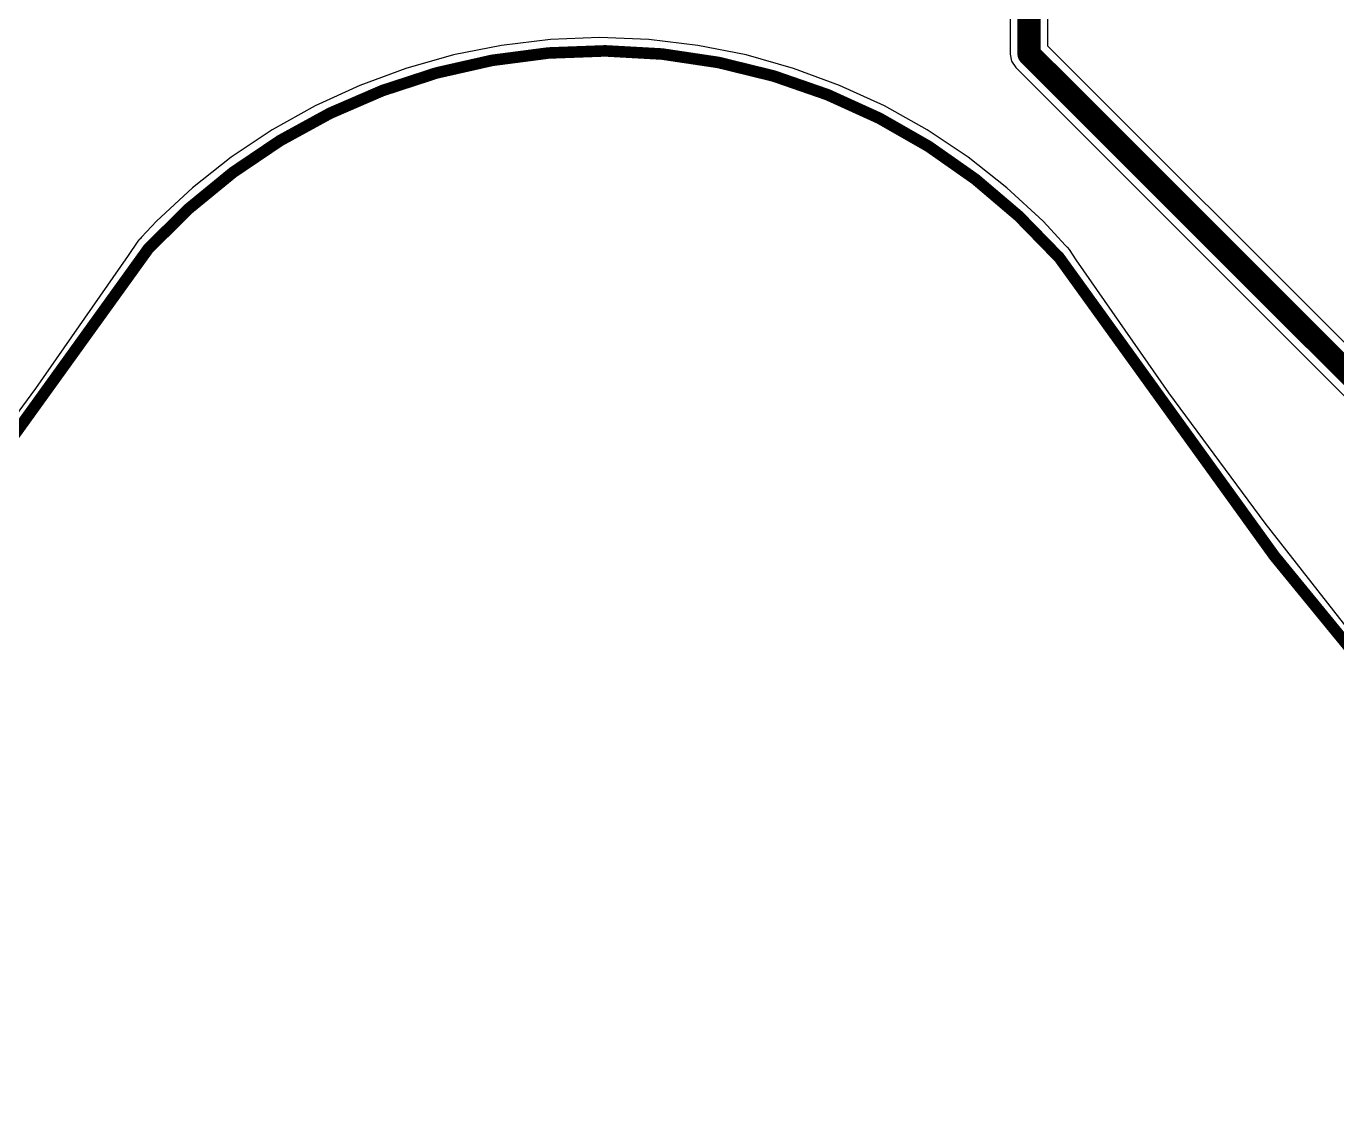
# Model space of a CAD drawing. Header units: millimetres. Extents: x 6.5 to 10.45, y 0.98 to 5.86.
# Drawn here: x 7.976 to 9.107, y 1.156 to 2.099 of the extents above; entities that cross this region are included whole.
import ezdxf

# ---------------------------------------------------------------- set-up
doc = ezdxf.new("R2010")
doc.units = ezdxf.units.MM
doc.header["$MEASUREMENT"] = 0
for name, color, linetype in [('BottomLayer', 5, 'Continuous'), ('KeepOutLayer', 6, 'Continuous'), ('TopLayer', 1, 'Continuous')]:
    doc.layers.add(name, color=color, linetype=linetype)

msp = doc.modelspace()

# ---------------------------------------------------------------- linework, layer by layer
at = {"layer": 'BottomLayer'}
for p, q in [((8.3864, 2.082), (8.3448, 2.0738)), ((8.4286, 2.087), (8.3864, 2.082)), ((8.471, 2.0887), (8.4286, 2.087)), ((8.5135, 2.087), (8.471, 2.0887)), ((8.5557, 2.082), (8.5135, 2.087)), ((8.5973, 2.0738), (8.5557, 2.082)), ((8.3448, 2.0738), (8.3039, 2.0622)), ((8.6382, 2.0622), (8.5973, 2.0738)), ((8.3039, 2.0622), (8.264, 2.0475)), ((8.6781, 2.0475), (8.6382, 2.0622)), ((8.264, 2.0475), (8.2254, 2.0297)), ((8.7167, 2.0297), (8.6781, 2.0475)), ((8.2254, 2.0297), (8.1884, 2.009)), ((8.7537, 2.009), (8.7167, 2.0297)), ((8.1884, 2.009), (8.1531, 1.9854)), ((8.789, 1.9854), (8.7537, 2.009)), ((8.1531, 1.9854), (8.1197, 1.9591)), ((8.8224, 1.9591), (8.789, 1.9854)), ((8.1197, 1.9591), (8.0885, 1.9303)), ((8.8536, 1.9303), (8.8224, 1.9591)), ((8.0885, 1.9303), (8.0758, 1.9165)), ((8.873, 1.9093), (8.8536, 1.9303)), ((8.0724, 1.913), (8.0642, 1.9005)), ((8.0738, 1.9146), (8.0724, 1.913)), ((8.0724, 1.913), (8.0724, 1.913)), ((8.0744, 1.9151), (8.0738, 1.9146)), ((8.0758, 1.9165), (8.0744, 1.9151)), ((8.0642, 1.9005), (7.9842, 1.7858)), ((8.8743, 1.9079), (8.873, 1.9093)), ((8.875, 1.9074), (8.8743, 1.9079)), ((8.8763, 1.9057), (8.875, 1.9074)), ((8.8822, 1.8968), (8.8763, 1.9057)), ((8.8763, 1.9057), (8.8763, 1.9057)), ((8.9622, 1.7821), (8.8822, 1.8968)), ((7.9842, 1.7858), (7.901, 1.6733)), ((9.0454, 1.6696), (8.9622, 1.7821)), ((9.1316, 1.5594), (9.0454, 1.6696))]:
    msp.add_line(p, q, dxfattribs=at)
at = {"layer": 'KeepOutLayer', "const_width": 0.01}
for points in [[(8.0817, 1.9067, -0.443609), (8.8669, 1.8995)], [(8.0817, 1.9067, -0.046372), (7.475, 1.165)], [(9.4714, 1.1613, -0.046166), (8.8671, 1.8995)]]:
    msp.add_lwpolyline(points, format="xyb", dxfattribs=at)
at = {"layer": 'KeepOutLayer', "const_width": 0.005}
for points in [[(8.0792, 1.9067, 1), (8.0842, 1.9067, 1)], [(8.0792, 1.9067, 1), (8.0842, 1.9067, 1)], [(8.8644, 1.8995, 1), (8.8694, 1.8995, 1)], [(8.8646, 1.8995, 1), (8.8696, 1.8995, 1)]]:
    msp.add_lwpolyline(points, format="xyb", close=True, dxfattribs=at)
at = {"layer": 'TopLayer'}
for p, q in [((8.8252, 2.2958), (8.8252, 2.0745)), ((8.8578, 2.0813), (8.8578, 2.2988)), ((8.3864, 2.082), (8.3448, 2.0738)), ((8.4286, 2.087), (8.3864, 2.082)), ((8.471, 2.0887), (8.4286, 2.087)), ((8.5135, 2.087), (8.471, 2.0887)), ((8.5557, 2.082), (8.5135, 2.087)), ((8.5973, 2.0738), (8.5557, 2.082)), ((9.1445, 1.7945), (8.8578, 2.0813)), ((8.3448, 2.0738), (8.3039, 2.0622)), ((8.6382, 2.0622), (8.5973, 2.0738)), ((8.8252, 2.0745), (8.8264, 2.0683)), ((8.3039, 2.0622), (8.264, 2.0475)), ((8.6781, 2.0475), (8.6382, 2.0622)), ((8.8264, 2.0683), (8.83, 2.063)), ((8.83, 2.063), (9.1167, 1.7762)), ((8.264, 2.0475), (8.2254, 2.0297)), ((8.7167, 2.0297), (8.6781, 2.0475)), ((8.2254, 2.0297), (8.1884, 2.009)), ((8.7537, 2.009), (8.7167, 2.0297)), ((8.1884, 2.009), (8.1531, 1.9854)), ((8.789, 1.9854), (8.7537, 2.009)), ((8.1531, 1.9854), (8.1197, 1.9591)), ((8.8224, 1.9591), (8.789, 1.9854)), ((8.1197, 1.9591), (8.0885, 1.9303)), ((8.8536, 1.9303), (8.8224, 1.9591)), ((8.0885, 1.9303), (8.0758, 1.9165)), ((8.873, 1.9093), (8.8536, 1.9303)), ((8.0724, 1.913), (8.0642, 1.9005)), ((8.0738, 1.9146), (8.0724, 1.913)), ((8.0724, 1.913), (8.0724, 1.913)), ((8.0744, 1.9151), (8.0738, 1.9146)), ((8.0758, 1.9165), (8.0744, 1.9151)), ((8.0642, 1.9005), (7.9842, 1.7858)), ((8.8743, 1.9079), (8.873, 1.9093)), ((8.875, 1.9074), (8.8743, 1.9079)), ((8.8763, 1.9057), (8.875, 1.9074)), ((8.8822, 1.8968), (8.8763, 1.9057)), ((8.8763, 1.9057), (8.8763, 1.9057)), ((8.9622, 1.7821), (8.8822, 1.8968)), ((7.9842, 1.7858), (7.901, 1.6733)), ((9.0454, 1.6696), (8.9622, 1.7821)), ((9.1316, 1.5594), (9.0454, 1.6696))]:
    msp.add_line(p, q, dxfattribs=at)
at = {"layer": 'TopLayer', "const_width": 0.02}
for points in [[(8.8415, 2.0745), (8.8415, 2.335)], [(8.8415, 2.0745), (9.133, 1.783)]]:
    msp.add_lwpolyline(points, dxfattribs=at)
at = {"layer": 'TopLayer', "const_width": 0.01}
msp.add_lwpolyline([(8.8365, 2.0745, 1), (8.8465, 2.0745, 1)], format="xyb", close=True, dxfattribs=at)
msp.add_lwpolyline([(8.8365, 2.0745, 1), (8.8465, 2.0745, 1)], format="xyb", close=True, dxfattribs=at)

doc.saveas('drawing.dxf')
